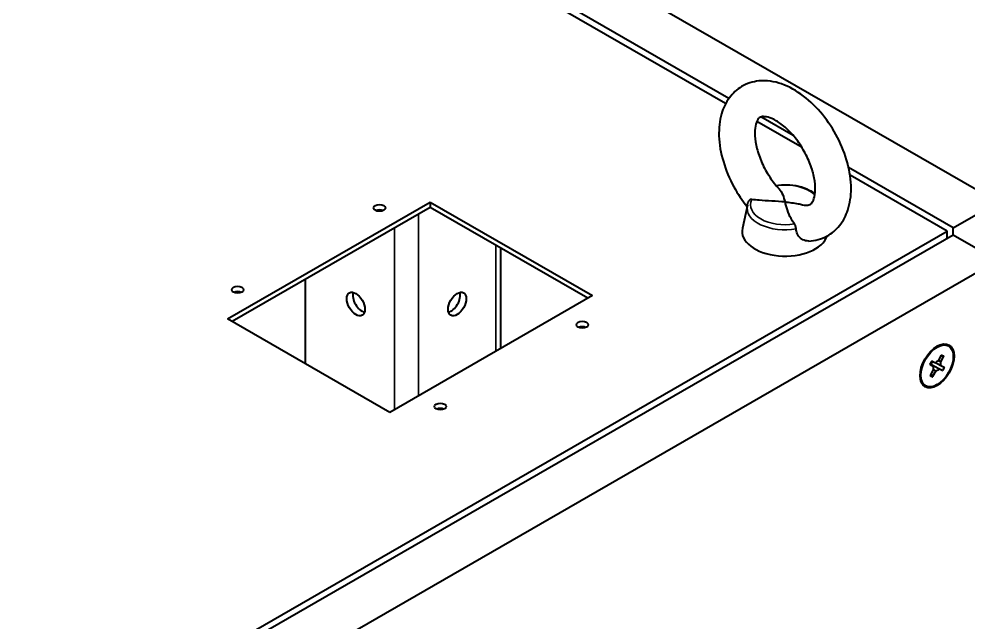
# Model space of a CAD drawing. Header units: millimetres. Extents: x 0 to 4752, y 0 to 3360.
# Drawn here: x 4207.3 to 4472.3, y 2789.8 to 2958.2 of the extents above; entities that cross this region are included whole.
import ezdxf

# ---------------------------------------------------------------- set-up
doc = ezdxf.new("R2010")
doc.units = ezdxf.units.MM
doc.header["$LTSCALE"] = 8
doc.layers.add('가시적인 것(ISO)', color=3, linetype='Continuous', lineweight=40)
doc.layers.add('가시적인 좁은 것(ISO)', color=3, linetype='Continuous', lineweight=35)

msp = doc.modelspace()

# ---------------------------------------------------------------- linework, layer by layer
at = {"layer": '가시적인 것(ISO)'}
for p, q in [((4027.847, 3167.801), (4480.396, 2907.196)), ((4405.327, 2936.091), (4031.446, 3151.396)), ((4404.436, 2934.65), (4031.857, 3149.204)), ((4425.76, 2922.37), (4413.118, 2929.65)), ((4423.313, 2925.734), (4414.293, 2930.928)), ((4467.951, 2900.029), (4438.739, 2916.851)), ((4466.254, 2899.052), (4439.15, 2914.659)), ((4265.435, 2874.62), (4322.004, 2907.196)), ((4322.004, 2905.691), (4266.741, 2873.868)), ((4322.004, 2907.196), (4367.259, 2881.135)), ((4322.004, 2907.196), (4322.004, 2905.691)), ((4365.953, 2880.383), (4322.004, 2905.691)), ((4410.484, 2906.316), (4409.092, 2899.91)), ((4467.951, 2900.029), (4480.396, 2907.196)), ((4467.951, 2898.074), (4467.951, 2900.029)), ((4098.558, 2687.31), (4466.254, 2899.052)), ((4100.255, 2686.333), (4467.951, 2898.074)), ((4466.254, 2897.097), (4466.254, 2899.052)), ((4467.951, 2898.074), (4480.396, 2890.908)), ((4341.681, 2866.406), (4341.681, 2894.36)), ((4480.396, 2890.908), (4112.7, 2679.166)), ((4287.101, 2885.592), (4287.101, 2862.143)), ((4367.259, 2881.135), (4310.69, 2848.559)), ((4310.69, 2848.559), (4265.435, 2874.62)), ((4466.619, 2867.06), (4466.393, 2867.19)), ((4461.483, 2861.964), (4461.919, 2862.761)), ((4462.153, 2862.772), (4461.704, 2861.95)), ((4462.032, 2862.832), (4462.952, 2862.379)), ((4463.819, 2862.918), (4464.668, 2864.471)), ((4464.409, 2862.628), (4463.84, 2862.956)), ((4465.259, 2864.18), (4464.409, 2862.628)), ((4464.782, 2864.541), (4465.254, 2864.309)), ((4461.466, 2861.924), (4462.407, 2861.383)), ((4462.407, 2861.383), (4461.487, 2861.835)), ((4463.898, 2860.649), (4461.514, 2862.022)), ((4461.692, 2861.943), (4461.518, 2862.029)), ((4461.592, 2858.848), (4462.441, 2860.4)), ((4463.031, 2860.11), (4462.182, 2858.557)), ((4462.408, 2860.469), (4463.031, 2860.11)), ((4463.027, 2862.46), (4464.443, 2861.645)), ((4464.818, 2860.196), (4463.898, 2860.649)), ((4464.443, 2861.645), (4465.363, 2861.192)), ((4465.368, 2861.064), (4464.932, 2860.267)), ((4462.068, 2858.487), (4461.596, 2858.719)), ((4460.231, 2855.968), (4460.005, 2856.098))]:
    msp.add_line(p, q, dxfattribs=at)
for centre, major_axis, ratio in [((4307.862, 2905.567), (-1.654, 0), 0.5758617), ((4268.264, 2882.764), (-1.654, 0), 0.5758617), ((4301.243, 2878.764), (1.797, -3.12), 0.5780931), ((4329.527, 2878.764), (1.797, 3.12), 0.5780931), ((4364.43, 2872.991), (-1.654, 0), 0.5758617), ((4463.425, 2861.514), (3.353, 5.823), 0.5780931), ((4463.425, 2861.514), (-3.194, -5.546), 0.5780931), ((4324.832, 2850.188), (-1.654, 0), 0.5758617)]:
    msp.add_ellipse(centre, major_axis=major_axis, ratio=ratio, dxfattribs=at)
for centre, major_axis, ratio, start_param, end_param in [((4307.862, 2904.063), (-1.654, 0), 0.5758617, 4.0521788, 5.3725992), ((4420.999, 2899.052), (12, 0), 0.5758617, 3.0170704, 6.0967361), ((4268.264, 2881.26), (-1.654, 0), 0.5758617, 4.0521788, 5.3725992), ((4302.94, 2879.741), (1.797, -3.12), 0.5780931, 3.631445, 5.793333), ((4327.83, 2879.741), (1.797, 3.12), 0.5780931, 3.631445, 5.793333), ((4364.43, 2871.487), (-1.654, 0), 0.5758617, 4.0521788, 5.3725992), ((4463.199, 2861.644), (3.194, 5.546), 0.5780931, 0, 0.7627297), ((4461.978, 2862.732), (0.0567, 0.0984), 0.5780931, 0.0377266, 1.6085229), ((4463.425, 2861.514), (0.771, 1.338), 0.5780931, 0.41445, 1.2317995), ((4464.727, 2864.442), (0.0567, 0.0984), 0.5780931, 0.0377266, 1.6085229), ((4465.2, 2864.209), (0.0567, 0.0984), 0.5780931, 4.7501156, 6.3209119), ((4461.542, 2861.935), (-0.0567, -0.0984), 0.5780931, 4.7501156, 6.3209119), ((4461.698, 2861.953), (-0.00567, -0.00984), 0.5780931, 0.0377266, 1.6085229), ((4463.425, 2861.514), (-0.771, -1.338), 0.5780931, 5.126839, 5.9441885), ((4463.425, 2861.514), (-0.771, -1.338), 0.5780931, 0.41445, 1.2317995), ((4463.425, 2861.514), (0.771, 1.338), 0.5780931, 5.126839, 5.9441885), ((4464.873, 2860.296), (-0.0567, -0.0984), 0.5780931, 0.0377266, 1.6085229), ((4465.309, 2861.093), (0.0567, 0.0984), 0.5780931, 4.7501156, 6.3209119), ((4463.199, 2861.644), (-3.194, -5.546), 0.5780931, 5.5204556, 6.2831853), ((4461.651, 2858.819), (-0.0567, -0.0984), 0.5780931, 4.7501156, 6.3209119), ((4462.123, 2858.586), (-0.0567, -0.0984), 0.5780931, 0.0377266, 1.6085229), ((4324.832, 2848.684), (-1.654, 0), 0.5758617, 4.0521788, 5.3725992)]:
    msp.add_ellipse(centre, major_axis=major_axis, ratio=ratio, start_param=start_param, end_param=end_param, dxfattribs=at)
for points, knots in [([(4427.668, 2896.337), (4429.399, 2896.427), (4431.139, 2896.881), (4434.051, 2898.449), (4435.252, 2899.465), (4437.254, 2901.938), (4438.016, 2903.416), (4439.162, 2906.869), (4439.436, 2908.888), (4439.432, 2913.296), (4439.075, 2915.707), (4437.776, 2920.518), (4436.828, 2922.918), (4434.462, 2927.473), (4433.05, 2929.63), (4429.859, 2933.541), (4428.082, 2935.293), (4424.248, 2938.218), (4422.189, 2939.388), (4417.993, 2940.842), (4415.852, 2941.177), (4412.025, 2940.792), (4410.347, 2940.263), (4407.545, 2938.591), (4406.393, 2937.527), (4404.478, 2934.957), (4403.762, 2933.426), (4402.721, 2929.862), (4402.508, 2927.786), (4402.651, 2923.301), (4403.075, 2920.874), (4404.502, 2916.064), (4405.504, 2913.682), (4407.802, 2909.481), (4409.034, 2907.632), (4410.401, 2905.935)], [5.2097641, 5.2097641, 5.2097641, 5.2097641, 5.4793499, 5.4793499, 5.7151859, 5.7151859, 5.9715904, 5.9715904, 6.2842709, 6.2842709, 6.6374516, 6.6374516, 6.9915601, 6.9915601, 7.3417333, 7.3417333, 7.6936114, 7.6936114, 8.0497365, 8.0497365, 8.3834784, 8.3834784, 8.6464312, 8.6464312, 8.8821808, 8.8821808, 9.1433214, 9.1433214, 9.462301, 9.462301, 9.8168373, 9.8168373, 10.1703707, 10.1703707, 10.473179, 10.473179, 10.473179, 10.473179]), ([(4425.912, 2906.46), (4426.55, 2906.307), (4427.034, 2906.299), (4427.839, 2906.407), (4428.021, 2906.509), (4428.474, 2906.959), (4428.692, 2907.251), (4429.12, 2908.265), (4429.316, 2909.018), (4429.468, 2910.839), (4429.44, 2911.875), (4429.124, 2914.178), (4428.827, 2915.45), (4427.951, 2918.096), (4427.363, 2919.471), (4425.944, 2922.149), (4425.11, 2923.451), (4423.303, 2925.811), (4422.331, 2926.87), (4420.4, 2928.625), (4419.442, 2929.328), (4417.695, 2930.343), (4416.905, 2930.668), (4415.594, 2931.02), (4415.083, 2931.047), (4414.249, 2930.968), (4414.05, 2930.864), (4413.578, 2930.468), (4413.284, 2930.116), (4412.811, 2928.846), (4412.639, 2928.066), (4412.531, 2926.202), (4412.583, 2925.137), (4412.953, 2922.789), (4413.28, 2921.499), (4414.215, 2918.834), (4414.831, 2917.458), (4416.299, 2914.796), (4417.153, 2913.513), (4418.462, 2911.863), (4418.863, 2911.395), (4419.27, 2910.953)], [4.9948686, 4.9948686, 4.9948686, 4.9948686, 5.2631663, 5.2631663, 5.6480422, 5.6480422, 5.9087614, 5.9087614, 6.1916187, 6.1916187, 6.4538772, 6.4538772, 6.7251276, 6.7251276, 7.0057024, 7.0057024, 7.2905976, 7.2905976, 7.573711, 7.573711, 7.849064, 7.849064, 8.1137144, 8.1137144, 8.3799182, 8.3799182, 8.7399194, 8.7399194, 9.0839926, 9.0839926, 9.3598494, 9.3598494, 9.6226174, 9.6226174, 9.8949576, 9.8949576, 10.1762359, 10.1762359, 10.4612344, 10.4612344, 10.5816892, 10.5816892, 10.5816892, 10.5816892]), ([(4418.483, 2911.849), (4419.465, 2911.995), (4420.48, 2912.054), (4422.616, 2911.995), (4423.736, 2911.853), (4425.86, 2911.358), (4426.863, 2911.003), (4428.338, 2910.253), (4428.873, 2909.916), (4429.35, 2909.537)], [3.6750151, 3.6750151, 3.6750151, 3.6750151, 3.9755648, 3.9755648, 4.3118358, 4.3118358, 4.6501789, 4.6501789, 4.8699921, 4.8699921, 4.8699921, 4.8699921]), ([(4419.27, 2910.953), (4419.288, 2910.934), (4419.305, 2910.916), (4419.739, 2910.429), (4420.077, 2909.854), (4420.61, 2908.585), (4420.813, 2907.893), (4420.999, 2907.227)], [4.07396675, 4.07396675, 4.07396675, 4.07396675, 4.09159775, 4.09159775, 4.530494, 4.530494, 4.96939025, 4.96939025, 4.96939025, 4.96939025]), ([(4411.765, 2907.919), (4411.725, 2907.924), (4411.686, 2907.928), (4411.525, 2907.931), (4411.409, 2907.911), (4411.215, 2907.833), (4411.135, 2907.782), (4411.016, 2907.667), (4410.973, 2907.609), (4410.937, 2907.543), (4410.936, 2907.541), (4410.935, 2907.539)], [0.27139292, 0.27139292, 0.27139292, 0.27139292, 0.28808118, 0.28808118, 0.33959091, 0.33959091, 0.3839359, 0.3839359, 0.41833354, 0.41833354, 0.41923995, 0.41923995, 0.41923995, 0.41923995]), ([(4420.999, 2907.227), (4419.843, 2907.334), (4418.573, 2907.412), (4416.076, 2907.549), (4414.85, 2907.614), (4413.117, 2907.756), (4412.421, 2907.825), (4411.765, 2907.919)], [0, 0, 0, 0, 0.4388963, 0.4388963, 0.8777925, 0.8777925, 1.1451987, 1.1451987, 1.1451987, 1.1451987]), ([(4410.484, 2906.316), (4410.503, 2906.401), (4410.523, 2906.485), (4410.57, 2906.653), (4410.596, 2906.736), (4410.651, 2906.901), (4410.682, 2906.982), (4410.747, 2907.144), (4410.781, 2907.224), (4410.855, 2907.383), (4410.894, 2907.462), (4410.935, 2907.539)], [2.48071678, 2.48071678, 2.48071678, 2.48071678, 2.51488027, 2.51488027, 2.54904376, 2.54904376, 2.58320725, 2.58320725, 2.61737074, 2.61737074, 2.65153423, 2.65153423, 2.65153423, 2.65153423]), ([(4420.999, 2907.227), (4422.154, 2907.12), (4423.424, 2906.964), (4425.09, 2906.647), (4425.504, 2906.557), (4425.911, 2906.459)], [0, 0, 0, 0, 0.43889625, 0.43889625, 0.58546437, 0.58546437, 0.58546437, 0.58546437]), ([(4423.636, 2901.083), (4423.251, 2901.589), (4422.931, 2902.104), (4422.258, 2903.348), (4421.92, 2904.184), (4421.387, 2905.791), (4421.185, 2906.562), (4420.999, 2907.227)], [3.8241915, 3.8241915, 3.8241915, 3.8241915, 4.0915977, 4.0915977, 4.530494, 4.530494, 4.9693903, 4.9693903, 4.9693903, 4.9693903]), ([(4424.09, 2899.722), (4424.083, 2899.842), (4424.065, 2899.97), (4424.014, 2900.22), (4423.982, 2900.34), (4423.903, 2900.583), (4423.855, 2900.704), (4423.75, 2900.914), (4423.696, 2901.005), (4423.636, 2901.083)], [0, 0, 0, 0, 0.05030199, 0.05030199, 0.09676365, 0.09676365, 0.14667675, 0.14667675, 0.19198533, 0.19198533, 0.19198533, 0.19198533]), ([(4427.668, 2896.337), (4427.362, 2896.321), (4427.054, 2896.348), (4426.235, 2896.54), (4425.745, 2896.784), (4424.93, 2897.476), (4424.61, 2897.904), (4424.217, 2898.813), (4424.117, 2899.257), (4424.09, 2899.722)], [1.29225661, 1.29225661, 1.29225661, 1.29225661, 1.43584134, 1.43584134, 1.68063298, 1.68063298, 1.91383984, 1.91383984, 2.10739417, 2.10739417, 2.10739417, 2.10739417])]:
    msp.add_open_spline(points, degree=3, knots=knots, dxfattribs=at)
at = {"layer": '가시적인 좁은 것(ISO)'}
for p, q in [((4318.779, 2853.218), (4318.779, 2903.835)), ((4311.991, 2849.309), (4311.991, 2899.925)), ((4340.275, 2865.597), (4340.275, 2895.169)), ((4465.259, 2864.18), (4464.554, 2864.262)), ((4464.608, 2864.36), (4465.254, 2864.309)), ((4464.782, 2864.541), (4464.751, 2864.544)), ((4461.481, 2861.839), (4461.487, 2861.835)), ((4464.818, 2860.196), (4461.692, 2861.943)), ((4461.704, 2861.95), (4464.932, 2860.267)), ((4465.368, 2861.064), (4463.025, 2862.458)), ((4461.573, 2858.751), (4461.596, 2858.719)), ((4462.068, 2858.487), (4461.69, 2859.027)), ((4461.747, 2859.131), (4462.182, 2858.557))]:
    msp.add_line(p, q, dxfattribs=at)
for centre, major_axis, start_param, end_param in [((4420.999, 2906.4), (9.603, 0), 0.5270746, 1.8268126), ((4420.999, 2906.4), (-9.603, 0), 6.0049841, 8.1321829), ((4420.999, 2905.558), (-10.597, 0), 6.158663, 8.1499891)]:
    msp.add_ellipse(centre, major_axis=major_axis, ratio=0.5758617, start_param=start_param, end_param=end_param, dxfattribs=at)

doc.saveas('drawing.dxf')
